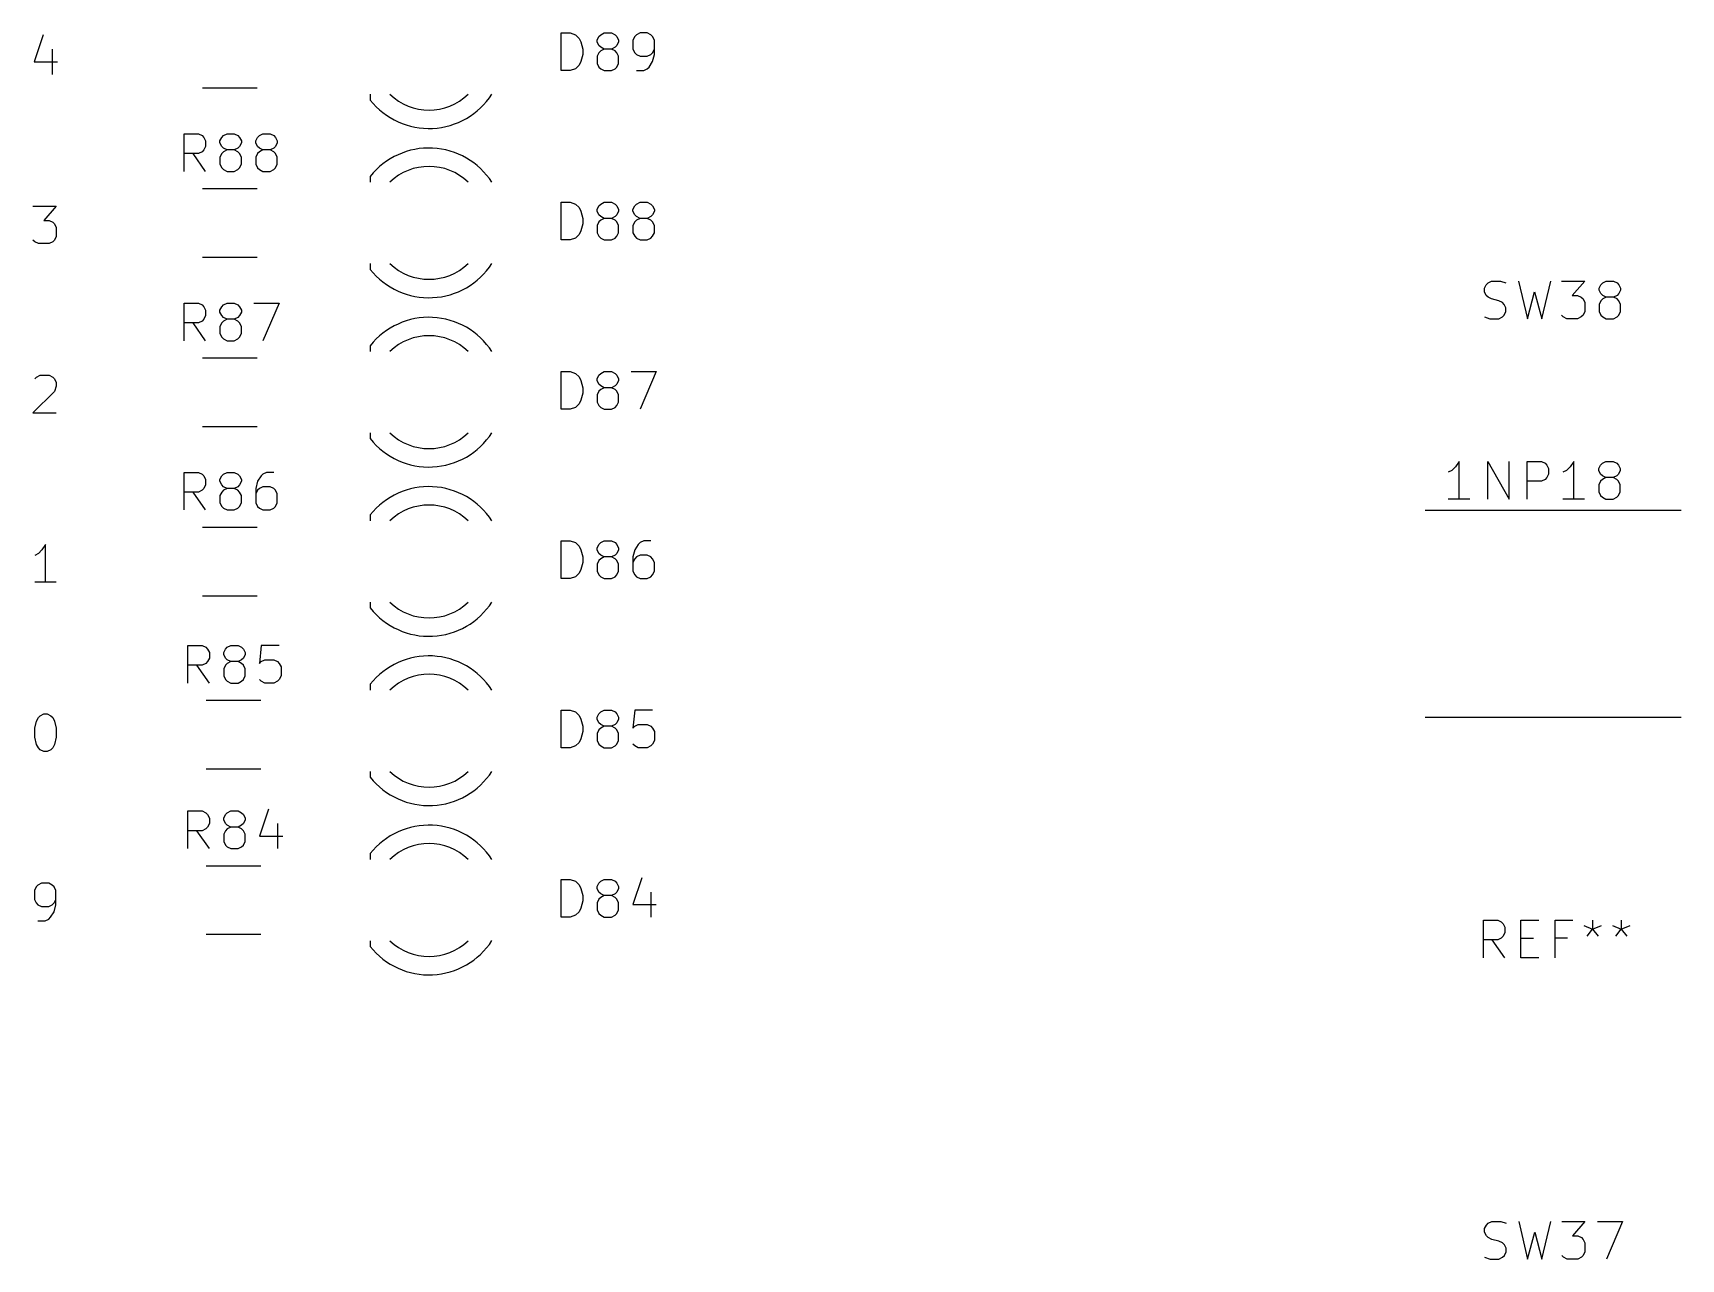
# Model space of a CAD drawing. Extents: x 119 to 479, y -311 to -46.
# Drawn here: x 347.1 to 390.91, y -179.24 to -146.65 of the extents above; entities that cross this region are included whole.
import ezdxf

# ---------------------------------------------------------------- set-up
doc = ezdxf.new("R2010")
doc.units = 0
doc.layers.add('BLACK', color=7, linetype='CONTINUOUS')

msp = doc.modelspace()

# ---------------------------------------------------------------- linework, layer by layer
at = {"layer": 'BLACK', "linetype": 'CONTINUOUS'}
for p, q in [((347.374, -146.705), (347.135, -147.419)), ((361.146, -147.652), (361.146, -146.652)), ((361.146, -146.652), (361.384, -146.652)), ((361.384, -146.652), (361.527, -146.7)), ((361.527, -146.7), (361.622, -146.795)), ((362.098, -146.843), (362.146, -146.748)), ((362.146, -146.748), (362.193, -146.7)), ((362.193, -146.7), (362.289, -146.652)), ((362.289, -146.652), (362.479, -146.652)), ((362.479, -146.652), (362.574, -146.7)), ((362.574, -146.7), (362.622, -146.748)), ((362.622, -146.748), (362.67, -146.843)), ((363.098, -146.748), (363.05, -146.843)), ((363.146, -146.7), (363.098, -146.748)), ((363.241, -146.652), (363.146, -146.7)), ((363.431, -146.652), (363.241, -146.652)), ((363.527, -146.7), (363.431, -146.652)), ((363.574, -146.748), (363.527, -146.7)), ((363.622, -146.843), (363.574, -146.748)), ((347.612, -147.086), (347.612, -147.752)), ((361.622, -146.795), (361.67, -146.89)), ((361.67, -146.89), (361.717, -147.081)), ((361.717, -147.081), (361.717, -147.224)), ((362.098, -146.89), (362.098, -146.843)), ((362.146, -146.986), (362.098, -146.89)), ((362.146, -147.176), (362.098, -147.271)), ((362.193, -147.033), (362.146, -146.986)), ((362.193, -147.129), (362.146, -147.176)), ((362.289, -147.081), (362.193, -147.033)), ((362.289, -147.081), (362.193, -147.129)), ((362.479, -147.081), (362.289, -147.081)), ((362.574, -147.033), (362.479, -147.081)), ((362.574, -147.129), (362.479, -147.081)), ((362.622, -146.986), (362.574, -147.033)), ((362.622, -147.176), (362.574, -147.129)), ((362.67, -146.89), (362.622, -146.986)), ((362.67, -147.271), (362.622, -147.176)), ((362.67, -146.843), (362.67, -146.89)), ((363.05, -146.843), (363.05, -147.081)), ((363.05, -147.081), (363.098, -147.176)), ((363.098, -147.176), (363.146, -147.224)), ((363.527, -147.224), (363.574, -147.176)), ((363.574, -147.176), (363.622, -147.081)), ((363.622, -147.224), (363.622, -146.843)), ((347.135, -147.419), (347.755, -147.419)), ((361.527, -147.605), (361.384, -147.652)), ((361.622, -147.51), (361.527, -147.605)), ((361.67, -147.414), (361.622, -147.51)), ((361.717, -147.224), (361.67, -147.414)), ((362.098, -147.271), (362.098, -147.462)), ((362.098, -147.462), (362.146, -147.557)), ((362.146, -147.557), (362.193, -147.605)), ((362.193, -147.605), (362.289, -147.652)), ((362.479, -147.652), (362.574, -147.605)), ((362.574, -147.605), (362.622, -147.557)), ((362.622, -147.557), (362.67, -147.462)), ((362.67, -147.462), (362.67, -147.271)), ((363.146, -147.224), (363.241, -147.271)), ((363.241, -147.271), (363.431, -147.271)), ((363.336, -147.652), (363.431, -147.605)), ((363.431, -147.271), (363.527, -147.224)), ((363.431, -147.605), (363.479, -147.557)), ((363.479, -147.557), (363.574, -147.414)), ((363.574, -147.414), (363.622, -147.224)), ((361.384, -147.652), (361.146, -147.652)), ((362.289, -147.652), (362.479, -147.652)), ((363.146, -147.652), (363.336, -147.652)), ((351.608, -148.11), (353.062, -148.11)), ((356.07, -148.28), (356.07, -148.436)), ((351.121, -150.332), (351.121, -149.332)), ((351.121, -149.332), (351.502, -149.332)), ((351.502, -149.332), (351.597, -149.38)), ((351.597, -149.38), (351.645, -149.428)), ((352.121, -149.428), (352.168, -149.38)), ((352.168, -149.38), (352.264, -149.332)), ((352.264, -149.332), (352.454, -149.332)), ((352.454, -149.332), (352.549, -149.38)), ((352.549, -149.38), (352.597, -149.428)), ((353.073, -149.428), (353.121, -149.38)), ((353.121, -149.38), (353.216, -149.332)), ((353.216, -149.332), (353.406, -149.332)), ((353.406, -149.332), (353.502, -149.38)), ((353.502, -149.38), (353.549, -149.428)), ((351.597, -149.809), (351.502, -149.856)), ((351.645, -149.761), (351.597, -149.809)), ((351.645, -149.428), (351.692, -149.523)), ((351.692, -149.666), (351.645, -149.761)), ((351.692, -149.523), (351.692, -149.666)), ((352.073, -149.523), (352.121, -149.428)), ((352.073, -149.57), (352.073, -149.523)), ((352.121, -149.666), (352.073, -149.57)), ((352.168, -149.713), (352.121, -149.666)), ((352.168, -149.809), (352.121, -149.856)), ((352.264, -149.761), (352.168, -149.713)), ((352.264, -149.761), (352.168, -149.809)), ((352.454, -149.761), (352.264, -149.761)), ((352.549, -149.713), (352.454, -149.761)), ((352.549, -149.809), (352.454, -149.761)), ((352.597, -149.666), (352.549, -149.713)), ((352.597, -149.856), (352.549, -149.809)), ((352.597, -149.428), (352.645, -149.523)), ((352.645, -149.57), (352.597, -149.666)), ((352.645, -149.523), (352.645, -149.57)), ((353.025, -149.523), (353.073, -149.428)), ((353.025, -149.57), (353.025, -149.523)), ((353.073, -149.666), (353.025, -149.57)), ((353.121, -149.713), (353.073, -149.666)), ((353.121, -149.809), (353.073, -149.856)), ((353.216, -149.761), (353.121, -149.713)), ((353.216, -149.761), (353.121, -149.809)), ((353.406, -149.761), (353.216, -149.761)), ((353.502, -149.713), (353.406, -149.761)), ((353.502, -149.809), (353.406, -149.761)), ((353.549, -149.666), (353.502, -149.713)), ((353.549, -149.856), (353.502, -149.809)), ((353.549, -149.428), (353.597, -149.523)), ((353.597, -149.57), (353.549, -149.666)), ((353.597, -149.523), (353.597, -149.57)), ((351.502, -149.856), (351.121, -149.856)), ((351.692, -150.332), (351.359, -149.856)), ((352.121, -149.856), (352.073, -149.951)), ((352.073, -149.951), (352.073, -150.142)), ((352.073, -150.142), (352.121, -150.237)), ((352.121, -150.237), (352.168, -150.285)), ((352.549, -150.285), (352.597, -150.237)), ((352.645, -149.951), (352.597, -149.856)), ((352.597, -150.237), (352.645, -150.142)), ((352.645, -150.142), (352.645, -149.951)), ((353.073, -149.856), (353.025, -149.951)), ((353.025, -149.951), (353.025, -150.142)), ((353.025, -150.142), (353.073, -150.237)), ((353.073, -150.237), (353.121, -150.285)), ((353.502, -150.285), (353.549, -150.237)), ((353.597, -149.951), (353.549, -149.856)), ((353.549, -150.237), (353.597, -150.142)), ((353.597, -150.142), (353.597, -149.951)), ((352.168, -150.285), (352.264, -150.332)), ((352.264, -150.332), (352.454, -150.332)), ((352.454, -150.332), (352.549, -150.285)), ((353.121, -150.285), (353.216, -150.332)), ((353.216, -150.332), (353.406, -150.332)), ((353.406, -150.332), (353.502, -150.285)), ((356.07, -150.464), (356.07, -150.62)), ((351.608, -150.79), (353.062, -150.79)), ((347.103, -151.252), (347.722, -151.252)), ((347.722, -151.252), (347.389, -151.633)), ((361.146, -152.152), (361.146, -151.152)), ((361.146, -151.152), (361.384, -151.152)), ((361.384, -151.152), (361.527, -151.2)), ((361.527, -151.2), (361.622, -151.295)), ((361.622, -151.295), (361.67, -151.39)), ((361.67, -151.39), (361.717, -151.581)), ((362.098, -151.343), (362.146, -151.248)), ((362.098, -151.39), (362.098, -151.343)), ((362.146, -151.486), (362.098, -151.39)), ((362.146, -151.248), (362.193, -151.2)), ((362.193, -151.533), (362.146, -151.486)), ((362.193, -151.2), (362.289, -151.152)), ((362.289, -151.581), (362.193, -151.533)), ((362.289, -151.152), (362.479, -151.152)), ((362.479, -151.152), (362.574, -151.2)), ((362.574, -151.533), (362.479, -151.581)), ((362.574, -151.2), (362.622, -151.248)), ((362.622, -151.486), (362.574, -151.533)), ((362.622, -151.248), (362.67, -151.343)), ((362.67, -151.39), (362.622, -151.486)), ((362.67, -151.343), (362.67, -151.39)), ((363.05, -151.343), (363.098, -151.248)), ((363.05, -151.39), (363.05, -151.343)), ((363.098, -151.486), (363.05, -151.39)), ((363.098, -151.248), (363.146, -151.2)), ((363.146, -151.533), (363.098, -151.486)), ((363.146, -151.2), (363.241, -151.152)), ((363.241, -151.581), (363.146, -151.533)), ((363.241, -151.152), (363.431, -151.152)), ((363.431, -151.152), (363.527, -151.2)), ((363.527, -151.533), (363.431, -151.581)), ((363.527, -151.2), (363.574, -151.248)), ((363.574, -151.486), (363.527, -151.533)), ((363.574, -151.248), (363.622, -151.343)), ((363.622, -151.39), (363.574, -151.486)), ((363.622, -151.343), (363.622, -151.39)), ((347.389, -151.633), (347.531, -151.633)), ((347.531, -151.633), (347.627, -151.681)), ((347.627, -151.681), (347.674, -151.729)), ((347.674, -151.729), (347.722, -151.824)), ((347.722, -151.824), (347.722, -152.062)), ((361.622, -152.01), (361.527, -152.105)), ((361.67, -151.914), (361.622, -152.01)), ((361.717, -151.724), (361.67, -151.914)), ((361.717, -151.581), (361.717, -151.724)), ((362.146, -151.676), (362.098, -151.771)), ((362.098, -151.771), (362.098, -151.962)), ((362.098, -151.962), (362.146, -152.057)), ((362.193, -151.629), (362.146, -151.676)), ((362.289, -151.581), (362.193, -151.629)), ((362.479, -151.581), (362.289, -151.581)), ((362.574, -151.629), (362.479, -151.581)), ((362.622, -151.676), (362.574, -151.629)), ((362.67, -151.771), (362.622, -151.676)), ((362.622, -152.057), (362.67, -151.962)), ((362.67, -151.962), (362.67, -151.771)), ((363.098, -151.676), (363.05, -151.771)), ((363.05, -151.771), (363.05, -151.962)), ((363.05, -151.962), (363.098, -152.057)), ((363.146, -151.629), (363.098, -151.676)), ((363.241, -151.581), (363.146, -151.629)), ((363.431, -151.581), (363.241, -151.581)), ((363.527, -151.629), (363.431, -151.581)), ((363.574, -151.676), (363.527, -151.629)), ((363.622, -151.771), (363.574, -151.676)), ((363.574, -152.057), (363.622, -151.962)), ((363.622, -151.962), (363.622, -151.771)), ((347.15, -152.205), (347.103, -152.157)), ((347.246, -152.252), (347.15, -152.205)), ((347.531, -152.252), (347.246, -152.252)), ((347.627, -152.205), (347.531, -152.252)), ((347.674, -152.157), (347.627, -152.205)), ((347.722, -152.062), (347.674, -152.157)), ((361.384, -152.152), (361.146, -152.152)), ((361.527, -152.105), (361.384, -152.152)), ((362.146, -152.057), (362.193, -152.105)), ((362.193, -152.105), (362.289, -152.152)), ((362.289, -152.152), (362.479, -152.152)), ((362.479, -152.152), (362.574, -152.105)), ((362.574, -152.105), (362.622, -152.057)), ((363.098, -152.057), (363.146, -152.105)), ((363.146, -152.105), (363.241, -152.152)), ((363.241, -152.152), (363.431, -152.152)), ((363.431, -152.152), (363.527, -152.105)), ((363.527, -152.105), (363.574, -152.057)), ((351.608, -152.61), (353.062, -152.61)), ((356.07, -152.78), (356.07, -152.936)), ((385.733, -153.343), (385.781, -153.295)), ((385.781, -153.295), (385.876, -153.247)), ((385.876, -153.247), (386.114, -153.247)), ((386.114, -153.247), (386.257, -153.295)), ((386.59, -153.247), (386.828, -154.247)), ((387.209, -154.247), (387.447, -153.247)), ((387.733, -153.247), (388.352, -153.247)), ((388.352, -153.247), (388.019, -153.628)), ((388.781, -153.343), (388.828, -153.295)), ((388.828, -153.295), (388.924, -153.247)), ((388.924, -153.247), (389.114, -153.247)), ((389.114, -153.247), (389.209, -153.295)), ((389.209, -153.295), (389.257, -153.343)), ((385.685, -153.438), (385.733, -153.343)), ((385.685, -153.533), (385.685, -153.438)), ((385.733, -153.628), (385.685, -153.533)), ((385.781, -153.676), (385.733, -153.628)), ((385.876, -153.723), (385.781, -153.676)), ((386.066, -153.771), (385.876, -153.723)), ((386.828, -154.247), (387.019, -153.533)), ((387.019, -153.533), (387.209, -154.247)), ((388.019, -153.628), (388.162, -153.628)), ((388.162, -153.628), (388.257, -153.676)), ((388.257, -153.676), (388.305, -153.723)), ((388.305, -153.723), (388.352, -153.819)), ((388.733, -153.438), (388.781, -153.343)), ((388.733, -153.485), (388.733, -153.438)), ((388.781, -153.581), (388.733, -153.485)), ((388.828, -153.628), (388.781, -153.581)), ((388.828, -153.723), (388.781, -153.771)), ((388.924, -153.676), (388.828, -153.628)), ((388.924, -153.676), (388.828, -153.723)), ((389.114, -153.676), (388.924, -153.676)), ((389.209, -153.628), (389.114, -153.676)), ((389.209, -153.723), (389.114, -153.676)), ((389.257, -153.581), (389.209, -153.628)), ((389.257, -153.771), (389.209, -153.723)), ((389.257, -153.343), (389.305, -153.438)), ((389.305, -153.485), (389.257, -153.581)), ((389.305, -153.438), (389.305, -153.485)), ((351.121, -154.832), (351.121, -153.832)), ((351.121, -153.832), (351.502, -153.832)), ((351.502, -153.832), (351.597, -153.88)), ((351.597, -153.88), (351.645, -153.928)), ((351.645, -153.928), (351.692, -154.023)), ((351.692, -154.166), (351.645, -154.261)), ((351.692, -154.023), (351.692, -154.166)), ((352.073, -154.023), (352.121, -153.928)), ((352.073, -154.07), (352.073, -154.023)), ((352.121, -154.166), (352.073, -154.07)), ((352.121, -153.928), (352.168, -153.88)), ((352.168, -154.213), (352.121, -154.166)), ((352.168, -153.88), (352.264, -153.832)), ((352.264, -153.832), (352.454, -153.832)), ((352.454, -153.832), (352.549, -153.88)), ((352.549, -153.88), (352.597, -153.928)), ((352.597, -154.166), (352.549, -154.213)), ((352.597, -153.928), (352.645, -154.023)), ((352.645, -154.07), (352.597, -154.166)), ((352.645, -154.023), (352.645, -154.07)), ((352.978, -153.832), (353.645, -153.832)), ((353.645, -153.832), (353.216, -154.832)), ((385.685, -154.2), (385.828, -154.247)), ((386.162, -153.819), (386.066, -153.771)), ((386.066, -154.247), (386.162, -154.2)), ((386.209, -153.866), (386.162, -153.819)), ((386.162, -154.2), (386.209, -154.152)), ((386.257, -153.962), (386.209, -153.866)), ((386.209, -154.152), (386.257, -154.057)), ((386.257, -154.057), (386.257, -153.962)), ((387.781, -154.2), (387.733, -154.152)), ((387.876, -154.247), (387.781, -154.2)), ((388.257, -154.2), (388.162, -154.247)), ((388.305, -154.152), (388.257, -154.2)), ((388.352, -154.057), (388.305, -154.152)), ((388.352, -153.819), (388.352, -154.057)), ((388.781, -153.771), (388.733, -153.866)), ((388.733, -153.866), (388.733, -154.057)), ((388.733, -154.057), (388.781, -154.152)), ((388.781, -154.152), (388.828, -154.2)), ((388.828, -154.2), (388.924, -154.247)), ((389.114, -154.247), (389.209, -154.2)), ((389.209, -154.2), (389.257, -154.152)), ((389.305, -153.866), (389.257, -153.771)), ((389.257, -154.152), (389.305, -154.057)), ((389.305, -154.057), (389.305, -153.866)), ((351.502, -154.356), (351.121, -154.356)), ((351.692, -154.832), (351.359, -154.356)), ((351.597, -154.309), (351.502, -154.356)), ((351.645, -154.261), (351.597, -154.309)), ((352.121, -154.356), (352.073, -154.451)), ((352.073, -154.451), (352.073, -154.642)), ((352.168, -154.309), (352.121, -154.356)), ((352.264, -154.261), (352.168, -154.213)), ((352.264, -154.261), (352.168, -154.309)), ((352.454, -154.261), (352.264, -154.261)), ((352.549, -154.213), (352.454, -154.261)), ((352.549, -154.309), (352.454, -154.261)), ((352.597, -154.356), (352.549, -154.309)), ((352.645, -154.451), (352.597, -154.356)), ((352.645, -154.642), (352.645, -154.451)), ((385.828, -154.247), (386.066, -154.247)), ((388.162, -154.247), (387.876, -154.247)), ((388.924, -154.247), (389.114, -154.247)), ((352.073, -154.642), (352.121, -154.737)), ((352.121, -154.737), (352.168, -154.785)), ((352.168, -154.785), (352.264, -154.832)), ((352.264, -154.832), (352.454, -154.832)), ((352.454, -154.832), (352.549, -154.785)), ((352.549, -154.785), (352.597, -154.737)), ((352.597, -154.737), (352.645, -154.642)), ((356.07, -154.964), (356.07, -155.12)), ((351.608, -155.29), (353.062, -155.29)), ((347.15, -155.848), (347.198, -155.8)), ((347.198, -155.8), (347.293, -155.752)), ((347.293, -155.752), (347.531, -155.752)), ((347.531, -155.752), (347.627, -155.8)), ((347.627, -155.8), (347.674, -155.848)), ((347.674, -155.848), (347.722, -155.943)), ((347.722, -155.943), (347.722, -156.038)), ((361.146, -156.652), (361.146, -155.652)), ((361.146, -155.652), (361.384, -155.652)), ((361.384, -155.652), (361.527, -155.7)), ((361.527, -155.7), (361.622, -155.795)), ((361.622, -155.795), (361.67, -155.89)), ((361.67, -155.89), (361.717, -156.081)), ((362.098, -155.843), (362.146, -155.748)), ((362.098, -155.89), (362.098, -155.843)), ((362.146, -155.986), (362.098, -155.89)), ((362.146, -155.748), (362.193, -155.7)), ((362.193, -155.7), (362.289, -155.652)), ((362.289, -155.652), (362.479, -155.652)), ((362.479, -155.652), (362.574, -155.7)), ((362.574, -155.7), (362.622, -155.748)), ((362.622, -155.748), (362.67, -155.843)), ((362.67, -155.89), (362.622, -155.986)), ((362.67, -155.843), (362.67, -155.89)), ((363.003, -155.652), (363.67, -155.652)), ((363.67, -155.652), (363.241, -156.652)), ((347.674, -156.181), (347.103, -156.752)), ((347.722, -156.038), (347.674, -156.181)), ((361.717, -156.224), (361.67, -156.414)), ((361.717, -156.081), (361.717, -156.224)), ((362.146, -156.176), (362.098, -156.271)), ((362.098, -156.271), (362.098, -156.462)), ((362.193, -156.033), (362.146, -155.986)), ((362.193, -156.129), (362.146, -156.176)), ((362.289, -156.081), (362.193, -156.033)), ((362.289, -156.081), (362.193, -156.129)), ((362.479, -156.081), (362.289, -156.081)), ((362.574, -156.033), (362.479, -156.081)), ((362.574, -156.129), (362.479, -156.081)), ((362.622, -155.986), (362.574, -156.033)), ((362.622, -156.176), (362.574, -156.129)), ((362.67, -156.271), (362.622, -156.176)), ((362.67, -156.462), (362.67, -156.271)), ((347.103, -156.752), (347.722, -156.752)), ((361.384, -156.652), (361.146, -156.652)), ((361.527, -156.605), (361.384, -156.652)), ((361.622, -156.51), (361.527, -156.605)), ((361.67, -156.414), (361.622, -156.51)), ((362.098, -156.462), (362.146, -156.557)), ((362.146, -156.557), (362.193, -156.605)), ((362.193, -156.605), (362.289, -156.652)), ((362.289, -156.652), (362.479, -156.652)), ((362.479, -156.652), (362.574, -156.605)), ((362.574, -156.605), (362.622, -156.557)), ((362.622, -156.557), (362.67, -156.462)), ((351.608, -157.11), (353.062, -157.11)), ((356.07, -157.28), (356.07, -157.436)), ((385.01, -158.042), (384.915, -158.185)), ((385.01, -159.042), (385.01, -158.042)), ((385.772, -159.042), (385.772, -158.042)), ((385.772, -158.042), (386.343, -159.042)), ((386.343, -159.042), (386.343, -158.042)), ((386.82, -159.042), (386.82, -158.042)), ((386.82, -158.042), (387.2, -158.042)), ((387.2, -158.042), (387.296, -158.09)), ((387.296, -158.09), (387.343, -158.138)), ((387.343, -158.138), (387.391, -158.233)), ((388.058, -158.042), (387.962, -158.185)), ((388.058, -159.042), (388.058, -158.042)), ((388.724, -158.233), (388.772, -158.138)), ((388.772, -158.138), (388.82, -158.09)), ((388.82, -158.09), (388.915, -158.042)), ((388.915, -158.042), (389.105, -158.042)), ((389.105, -158.042), (389.2, -158.09)), ((389.2, -158.09), (389.248, -158.138)), ((389.248, -158.138), (389.296, -158.233)), ((351.121, -159.332), (351.121, -158.332)), ((351.121, -158.332), (351.502, -158.332)), ((351.502, -158.332), (351.597, -158.38)), ((351.597, -158.38), (351.645, -158.428)), ((351.645, -158.428), (351.692, -158.523)), ((351.692, -158.523), (351.692, -158.666)), ((352.073, -158.523), (352.121, -158.428)), ((352.073, -158.57), (352.073, -158.523)), ((352.121, -158.666), (352.073, -158.57)), ((352.121, -158.428), (352.168, -158.38)), ((352.168, -158.38), (352.264, -158.332)), ((352.264, -158.332), (352.454, -158.332)), ((352.454, -158.332), (352.549, -158.38)), ((352.549, -158.38), (352.597, -158.428)), ((352.597, -158.428), (352.645, -158.523)), ((352.645, -158.57), (352.597, -158.666)), ((352.645, -158.523), (352.645, -158.57)), ((353.073, -158.57), (353.025, -158.761)), ((353.168, -158.428), (353.073, -158.57)), ((353.216, -158.38), (353.168, -158.428)), ((353.311, -158.332), (353.216, -158.38)), ((353.502, -158.332), (353.311, -158.332)), ((384.82, -158.28), (384.724, -158.328)), ((384.915, -158.185), (384.82, -158.28)), ((387.2, -158.566), (386.82, -158.566)), ((387.296, -158.519), (387.2, -158.566)), ((387.343, -158.471), (387.296, -158.519)), ((387.391, -158.376), (387.343, -158.471)), ((387.391, -158.233), (387.391, -158.376)), ((387.867, -158.28), (387.772, -158.328)), ((387.962, -158.185), (387.867, -158.28)), ((388.724, -158.28), (388.724, -158.233)), ((388.772, -158.376), (388.724, -158.28)), ((388.772, -158.566), (388.724, -158.661)), ((388.82, -158.423), (388.772, -158.376)), ((388.82, -158.519), (388.772, -158.566)), ((388.915, -158.471), (388.82, -158.423)), ((388.915, -158.471), (388.82, -158.519)), ((389.105, -158.471), (388.915, -158.471)), ((389.2, -158.423), (389.105, -158.471)), ((389.2, -158.519), (389.105, -158.471)), ((389.248, -158.376), (389.2, -158.423)), ((389.248, -158.566), (389.2, -158.519)), ((389.296, -158.28), (389.248, -158.376)), ((389.296, -158.661), (389.248, -158.566)), ((389.296, -158.233), (389.296, -158.28)), ((351.502, -158.856), (351.121, -158.856)), ((351.692, -159.332), (351.359, -158.856)), ((351.597, -158.809), (351.502, -158.856)), ((351.645, -158.761), (351.597, -158.809)), ((351.692, -158.666), (351.645, -158.761)), ((352.121, -158.856), (352.073, -158.951)), ((352.073, -158.951), (352.073, -159.142)), ((352.168, -158.713), (352.121, -158.666)), ((352.168, -158.809), (352.121, -158.856)), ((352.264, -158.761), (352.168, -158.713)), ((352.264, -158.761), (352.168, -158.809)), ((352.454, -158.761), (352.264, -158.761)), ((352.549, -158.713), (352.454, -158.761)), ((352.549, -158.809), (352.454, -158.761)), ((352.597, -158.666), (352.549, -158.713)), ((352.597, -158.856), (352.549, -158.809)), ((352.645, -158.951), (352.597, -158.856)), ((352.645, -159.142), (352.645, -158.951)), ((353.025, -158.761), (353.025, -159.142)), ((353.073, -158.809), (353.025, -158.904)), ((353.121, -158.761), (353.073, -158.809)), ((353.216, -158.713), (353.121, -158.761)), ((353.406, -158.713), (353.216, -158.713)), ((353.502, -158.761), (353.406, -158.713)), ((353.549, -158.809), (353.502, -158.761)), ((353.597, -158.904), (353.549, -158.809)), ((353.597, -159.142), (353.597, -158.904)), ((388.724, -158.661), (388.724, -158.852)), ((388.724, -158.852), (388.772, -158.947)), ((388.772, -158.947), (388.82, -158.995)), ((388.82, -158.995), (388.915, -159.042)), ((389.105, -159.042), (389.2, -158.995)), ((389.2, -158.995), (389.248, -158.947)), ((389.248, -158.947), (389.296, -158.852)), ((389.296, -158.852), (389.296, -158.661)), ((352.073, -159.142), (352.121, -159.237)), ((352.121, -159.237), (352.168, -159.285)), ((352.168, -159.285), (352.264, -159.332)), ((352.264, -159.332), (352.454, -159.332)), ((352.454, -159.332), (352.549, -159.285)), ((352.549, -159.285), (352.597, -159.237)), ((352.597, -159.237), (352.645, -159.142)), ((353.025, -159.142), (353.073, -159.237)), ((353.073, -159.237), (353.121, -159.285)), ((353.121, -159.285), (353.216, -159.332)), ((353.216, -159.332), (353.406, -159.332)), ((353.406, -159.332), (353.502, -159.285)), ((353.502, -159.285), (353.549, -159.237)), ((353.549, -159.237), (353.597, -159.142)), ((384.11, -159.34), (390.91, -159.34)), ((385.296, -159.042), (384.724, -159.042)), ((388.343, -159.042), (387.772, -159.042)), ((388.915, -159.042), (389.105, -159.042)), ((351.608, -159.79), (353.062, -159.79)), ((356.07, -159.464), (356.07, -159.62)), ((347.436, -160.252), (347.341, -160.395)), ((347.436, -161.252), (347.436, -160.252)), ((361.146, -161.152), (361.146, -160.152)), ((361.146, -160.152), (361.384, -160.152)), ((361.384, -160.152), (361.527, -160.2)), ((361.527, -160.2), (361.622, -160.295)), ((361.622, -160.295), (361.67, -160.39)), ((362.098, -160.343), (362.146, -160.248)), ((362.146, -160.248), (362.193, -160.2)), ((362.193, -160.2), (362.289, -160.152)), ((362.289, -160.152), (362.479, -160.152)), ((362.479, -160.152), (362.574, -160.2)), ((362.574, -160.2), (362.622, -160.248)), ((362.622, -160.248), (362.67, -160.343)), ((363.193, -160.248), (363.098, -160.39)), ((363.241, -160.2), (363.193, -160.248)), ((363.336, -160.152), (363.241, -160.2)), ((363.527, -160.152), (363.336, -160.152)), ((347.246, -160.49), (347.15, -160.538)), ((347.341, -160.395), (347.246, -160.49)), ((361.67, -160.39), (361.717, -160.581)), ((361.717, -160.724), (361.67, -160.914)), ((361.717, -160.581), (361.717, -160.724)), ((362.098, -160.39), (362.098, -160.343)), ((362.146, -160.486), (362.098, -160.39)), ((362.146, -160.676), (362.098, -160.771)), ((362.098, -160.771), (362.098, -160.962)), ((362.193, -160.533), (362.146, -160.486)), ((362.193, -160.629), (362.146, -160.676)), ((362.289, -160.581), (362.193, -160.533)), ((362.289, -160.581), (362.193, -160.629)), ((362.479, -160.581), (362.289, -160.581)), ((362.574, -160.533), (362.479, -160.581)), ((362.574, -160.629), (362.479, -160.581)), ((362.622, -160.486), (362.574, -160.533)), ((362.622, -160.676), (362.574, -160.629)), ((362.67, -160.39), (362.622, -160.486)), ((362.67, -160.771), (362.622, -160.676)), ((362.67, -160.343), (362.67, -160.39)), ((362.67, -160.962), (362.67, -160.771)), ((363.098, -160.39), (363.05, -160.581)), ((363.05, -160.581), (363.05, -160.962)), ((363.098, -160.629), (363.05, -160.724)), ((363.146, -160.581), (363.098, -160.629)), ((363.241, -160.533), (363.146, -160.581)), ((363.431, -160.533), (363.241, -160.533)), ((363.527, -160.581), (363.431, -160.533)), ((363.574, -160.629), (363.527, -160.581)), ((363.622, -160.724), (363.574, -160.629)), ((363.622, -160.962), (363.622, -160.724)), ((361.384, -161.152), (361.146, -161.152)), ((361.527, -161.105), (361.384, -161.152)), ((361.622, -161.01), (361.527, -161.105)), ((361.67, -160.914), (361.622, -161.01)), ((362.098, -160.962), (362.146, -161.057)), ((362.146, -161.057), (362.193, -161.105)), ((362.193, -161.105), (362.289, -161.152)), ((362.289, -161.152), (362.479, -161.152)), ((362.479, -161.152), (362.574, -161.105)), ((362.574, -161.105), (362.622, -161.057)), ((362.622, -161.057), (362.67, -160.962)), ((363.05, -160.962), (363.098, -161.057)), ((363.098, -161.057), (363.146, -161.105)), ((363.146, -161.105), (363.241, -161.152)), ((363.241, -161.152), (363.431, -161.152)), ((363.431, -161.152), (363.527, -161.105)), ((363.527, -161.105), (363.574, -161.057)), ((363.574, -161.057), (363.622, -160.962)), ((347.722, -161.252), (347.15, -161.252)), ((351.608, -161.61), (353.062, -161.61)), ((356.07, -161.78), (356.07, -161.936)), ((351.221, -163.932), (351.221, -162.932)), ((351.221, -162.932), (351.602, -162.932)), ((351.602, -162.932), (351.697, -162.98)), ((352.268, -162.98), (352.364, -162.932)), ((352.364, -162.932), (352.554, -162.932)), ((352.554, -162.932), (352.649, -162.98)), ((353.173, -162.932), (353.125, -163.409)), ((353.649, -162.932), (353.173, -162.932)), ((351.697, -162.98), (351.745, -163.028)), ((351.745, -163.361), (351.697, -163.409)), ((351.745, -163.028), (351.792, -163.123)), ((351.792, -163.266), (351.745, -163.361)), ((351.792, -163.123), (351.792, -163.266)), ((352.173, -163.123), (352.221, -163.028)), ((352.173, -163.17), (352.173, -163.123)), ((352.221, -163.266), (352.173, -163.17)), ((352.221, -163.028), (352.268, -162.98)), ((352.268, -163.313), (352.221, -163.266)), ((352.364, -163.361), (352.268, -163.313)), ((352.364, -163.361), (352.268, -163.409)), ((352.554, -163.361), (352.364, -163.361)), ((352.649, -163.313), (352.554, -163.361)), ((352.649, -163.409), (352.554, -163.361)), ((352.649, -162.98), (352.697, -163.028)), ((352.697, -163.266), (352.649, -163.313)), ((352.697, -163.028), (352.745, -163.123)), ((352.745, -163.17), (352.697, -163.266)), ((352.745, -163.123), (352.745, -163.17)), ((353.125, -163.409), (353.173, -163.361)), ((353.173, -163.361), (353.268, -163.313)), ((353.268, -163.313), (353.506, -163.313)), ((353.506, -163.313), (353.602, -163.361)), ((353.602, -163.361), (353.649, -163.409)), ((351.602, -163.456), (351.221, -163.456)), ((351.792, -163.932), (351.459, -163.456)), ((351.697, -163.409), (351.602, -163.456)), ((352.221, -163.456), (352.173, -163.551)), ((352.173, -163.551), (352.173, -163.742)), ((352.173, -163.742), (352.221, -163.837)), ((352.268, -163.409), (352.221, -163.456)), ((352.221, -163.837), (352.268, -163.885)), ((352.697, -163.456), (352.649, -163.409)), ((352.649, -163.885), (352.697, -163.837)), ((352.745, -163.551), (352.697, -163.456)), ((352.697, -163.837), (352.745, -163.742)), ((352.745, -163.742), (352.745, -163.551)), ((353.173, -163.885), (353.125, -163.837)), ((353.649, -163.837), (353.602, -163.885)), ((353.649, -163.409), (353.697, -163.504)), ((353.697, -163.742), (353.649, -163.837)), ((353.697, -163.504), (353.697, -163.742)), ((352.268, -163.885), (352.364, -163.932)), ((352.364, -163.932), (352.554, -163.932)), ((352.554, -163.932), (352.649, -163.885)), ((353.268, -163.932), (353.173, -163.885)), ((353.506, -163.932), (353.268, -163.932)), ((353.602, -163.885), (353.506, -163.932)), ((356.07, -163.964), (356.07, -164.12)), ((351.708, -164.39), (353.162, -164.39)), ((361.146, -165.652), (361.146, -164.652)), ((361.146, -164.652), (361.384, -164.652)), ((361.384, -164.652), (361.527, -164.7)), ((361.527, -164.7), (361.622, -164.795)), ((362.146, -164.748), (362.193, -164.7)), ((362.193, -164.7), (362.289, -164.652)), ((362.289, -164.652), (362.479, -164.652)), ((362.479, -164.652), (362.574, -164.7)), ((362.574, -164.7), (362.622, -164.748)), ((363.098, -164.652), (363.05, -165.129)), ((363.574, -164.652), (363.098, -164.652)), ((347.15, -165.133), (347.198, -164.943)), ((347.15, -165.371), (347.15, -165.133)), ((347.198, -164.943), (347.246, -164.848)), ((347.246, -164.848), (347.293, -164.8)), ((347.293, -164.8), (347.389, -164.752)), ((347.389, -164.752), (347.484, -164.752)), ((347.484, -164.752), (347.579, -164.8)), ((347.579, -164.8), (347.627, -164.848)), ((347.627, -164.848), (347.674, -164.943)), ((347.674, -164.943), (347.722, -165.133)), ((347.722, -165.133), (347.722, -165.371)), ((361.622, -164.795), (361.67, -164.89)), ((361.67, -164.89), (361.717, -165.081)), ((361.717, -165.081), (361.717, -165.224)), ((362.098, -164.843), (362.146, -164.748)), ((362.098, -164.89), (362.098, -164.843)), ((362.146, -164.986), (362.098, -164.89)), ((362.193, -165.033), (362.146, -164.986)), ((362.193, -165.129), (362.146, -165.176)), ((362.289, -165.081), (362.193, -165.033)), ((362.289, -165.081), (362.193, -165.129)), ((362.479, -165.081), (362.289, -165.081)), ((362.574, -165.033), (362.479, -165.081)), ((362.574, -165.129), (362.479, -165.081)), ((362.622, -164.986), (362.574, -165.033)), ((362.622, -165.176), (362.574, -165.129)), ((362.622, -164.748), (362.67, -164.843)), ((362.67, -164.89), (362.622, -164.986)), ((362.67, -164.843), (362.67, -164.89)), ((363.05, -165.129), (363.098, -165.081)), ((363.098, -165.081), (363.193, -165.033)), ((363.193, -165.033), (363.431, -165.033)), ((363.431, -165.033), (363.527, -165.081)), ((363.527, -165.081), (363.574, -165.129)), ((363.574, -165.129), (363.622, -165.224)), ((384.11, -164.84), (390.91, -164.84)), ((347.198, -165.562), (347.15, -165.371)), ((347.246, -165.657), (347.198, -165.562)), ((347.674, -165.562), (347.627, -165.657)), ((347.722, -165.371), (347.674, -165.562)), ((361.622, -165.51), (361.527, -165.605)), ((361.67, -165.414), (361.622, -165.51)), ((361.717, -165.224), (361.67, -165.414)), ((362.146, -165.176), (362.098, -165.271)), ((362.098, -165.271), (362.098, -165.462)), ((362.098, -165.462), (362.146, -165.557)), ((362.146, -165.557), (362.193, -165.605)), ((362.574, -165.605), (362.622, -165.557)), ((362.67, -165.271), (362.622, -165.176)), ((362.622, -165.557), (362.67, -165.462)), ((362.67, -165.462), (362.67, -165.271)), ((363.098, -165.605), (363.05, -165.557)), ((363.574, -165.557), (363.527, -165.605)), ((363.622, -165.462), (363.574, -165.557)), ((363.622, -165.224), (363.622, -165.462)), ((347.293, -165.705), (347.246, -165.657)), ((347.389, -165.752), (347.293, -165.705)), ((347.484, -165.752), (347.389, -165.752)), ((347.579, -165.705), (347.484, -165.752)), ((347.627, -165.657), (347.579, -165.705)), ((361.384, -165.652), (361.146, -165.652)), ((361.527, -165.605), (361.384, -165.652)), ((362.193, -165.605), (362.289, -165.652)), ((362.289, -165.652), (362.479, -165.652)), ((362.479, -165.652), (362.574, -165.605)), ((363.193, -165.652), (363.098, -165.605)), ((363.431, -165.652), (363.193, -165.652)), ((363.527, -165.605), (363.431, -165.652)), ((351.708, -166.21), (353.162, -166.21)), ((356.07, -166.28), (356.07, -166.436)), ((351.221, -168.332), (351.221, -167.332)), ((351.221, -167.332), (351.602, -167.332)), ((351.602, -167.332), (351.697, -167.38)), ((352.268, -167.38), (352.364, -167.332)), ((352.364, -167.332), (352.554, -167.332)), ((352.554, -167.332), (352.649, -167.38)), ((353.364, -167.285), (353.125, -167.999)), ((351.697, -167.38), (351.745, -167.428)), ((351.745, -167.761), (351.697, -167.809)), ((351.745, -167.428), (351.792, -167.523)), ((351.792, -167.666), (351.745, -167.761)), ((351.792, -167.523), (351.792, -167.666)), ((352.173, -167.523), (352.221, -167.428)), ((352.173, -167.57), (352.173, -167.523)), ((352.221, -167.666), (352.173, -167.57)), ((352.221, -167.428), (352.268, -167.38)), ((352.268, -167.713), (352.221, -167.666)), ((352.364, -167.761), (352.268, -167.713)), ((352.364, -167.761), (352.268, -167.809)), ((352.554, -167.761), (352.364, -167.761)), ((352.649, -167.713), (352.554, -167.761)), ((352.649, -167.809), (352.554, -167.761)), ((352.649, -167.38), (352.697, -167.428)), ((352.697, -167.666), (352.649, -167.713)), ((352.697, -167.428), (352.745, -167.523)), ((352.745, -167.57), (352.697, -167.666)), ((352.745, -167.523), (352.745, -167.57)), ((353.602, -167.666), (353.602, -168.332)), ((351.602, -167.856), (351.221, -167.856)), ((351.792, -168.332), (351.459, -167.856)), ((351.697, -167.809), (351.602, -167.856)), ((352.221, -167.856), (352.173, -167.951)), ((352.173, -167.951), (352.173, -168.142)), ((352.173, -168.142), (352.221, -168.237)), ((352.268, -167.809), (352.221, -167.856)), ((352.697, -167.856), (352.649, -167.809)), ((352.745, -167.951), (352.697, -167.856)), ((352.697, -168.237), (352.745, -168.142)), ((352.745, -168.142), (352.745, -167.951)), ((353.125, -167.999), (353.745, -167.999)), ((352.221, -168.237), (352.268, -168.285)), ((352.268, -168.285), (352.364, -168.332)), ((352.364, -168.332), (352.554, -168.332)), ((352.554, -168.332), (352.649, -168.285)), ((352.649, -168.285), (352.697, -168.237)), ((356.07, -168.464), (356.07, -168.62)), ((351.708, -168.79), (353.162, -168.79)), ((347.188, -169.348), (347.14, -169.443)), ((347.14, -169.443), (347.14, -169.681)), ((347.236, -169.3), (347.188, -169.348)), ((347.331, -169.252), (347.236, -169.3)), ((347.521, -169.252), (347.331, -169.252)), ((347.617, -169.3), (347.521, -169.252)), ((347.664, -169.348), (347.617, -169.3)), ((347.712, -169.443), (347.664, -169.348)), ((347.712, -169.824), (347.712, -169.443)), ((361.146, -170.152), (361.146, -169.152)), ((361.146, -169.152), (361.384, -169.152)), ((361.384, -169.152), (361.527, -169.2)), ((361.527, -169.2), (361.622, -169.295)), ((361.622, -169.295), (361.67, -169.39)), ((361.67, -169.39), (361.717, -169.581)), ((362.098, -169.343), (362.146, -169.248)), ((362.098, -169.39), (362.098, -169.343)), ((362.146, -169.486), (362.098, -169.39)), ((362.146, -169.248), (362.193, -169.2)), ((362.193, -169.533), (362.146, -169.486)), ((362.193, -169.2), (362.289, -169.152)), ((362.289, -169.581), (362.193, -169.533)), ((362.289, -169.152), (362.479, -169.152)), ((362.479, -169.152), (362.574, -169.2)), ((362.574, -169.533), (362.479, -169.581)), ((362.574, -169.2), (362.622, -169.248)), ((362.622, -169.486), (362.574, -169.533)), ((362.622, -169.248), (362.67, -169.343)), ((362.67, -169.39), (362.622, -169.486)), ((362.67, -169.343), (362.67, -169.39)), ((363.289, -169.105), (363.05, -169.819)), ((363.527, -169.486), (363.527, -170.152)), ((347.14, -169.681), (347.188, -169.776)), ((347.188, -169.776), (347.236, -169.824)), ((347.236, -169.824), (347.331, -169.871)), ((347.331, -169.871), (347.521, -169.871)), ((347.521, -169.871), (347.617, -169.824)), ((347.617, -169.824), (347.664, -169.776)), ((347.664, -169.776), (347.712, -169.681)), ((347.664, -170.014), (347.712, -169.824)), ((361.67, -169.914), (361.622, -170.01)), ((361.717, -169.724), (361.67, -169.914)), ((361.717, -169.581), (361.717, -169.724)), ((362.146, -169.676), (362.098, -169.771)), ((362.098, -169.771), (362.098, -169.962)), ((362.098, -169.962), (362.146, -170.057)), ((362.193, -169.629), (362.146, -169.676)), ((362.289, -169.581), (362.193, -169.629)), ((362.479, -169.581), (362.289, -169.581)), ((362.574, -169.629), (362.479, -169.581)), ((362.622, -169.676), (362.574, -169.629)), ((362.67, -169.771), (362.622, -169.676)), ((362.622, -170.057), (362.67, -169.962)), ((362.67, -169.962), (362.67, -169.771)), ((363.05, -169.819), (363.67, -169.819)), ((347.236, -170.252), (347.426, -170.252)), ((347.426, -170.252), (347.521, -170.205)), ((347.521, -170.205), (347.569, -170.157)), ((347.569, -170.157), (347.664, -170.014)), ((361.384, -170.152), (361.146, -170.152)), ((361.527, -170.105), (361.384, -170.152)), ((361.622, -170.01), (361.527, -170.105)), ((362.146, -170.057), (362.193, -170.105)), ((362.193, -170.105), (362.289, -170.152)), ((362.289, -170.152), (362.479, -170.152)), ((362.479, -170.152), (362.574, -170.105)), ((362.574, -170.105), (362.622, -170.057)), ((385.655, -171.232), (385.655, -170.232)), ((385.655, -170.232), (386.036, -170.232)), ((386.036, -170.232), (386.131, -170.28)), ((386.131, -170.28), (386.179, -170.328)), ((386.179, -170.328), (386.227, -170.423)), ((386.655, -171.232), (386.655, -170.232)), ((386.655, -170.232), (387.131, -170.232)), ((387.56, -171.232), (387.56, -170.232)), ((387.56, -170.232), (388.036, -170.232)), ((388.322, -170.375), (388.56, -170.47)), ((388.56, -170.232), (388.56, -170.47)), ((388.56, -170.47), (388.798, -170.375)), ((389.084, -170.375), (389.322, -170.47)), ((389.322, -170.232), (389.322, -170.47)), ((389.322, -170.47), (389.56, -170.375)), ((351.708, -170.61), (353.162, -170.61)), ((356.07, -170.78), (356.07, -170.936)), ((386.036, -170.756), (385.655, -170.756)), ((386.227, -171.232), (385.893, -170.756)), ((386.131, -170.709), (386.036, -170.756)), ((386.179, -170.661), (386.131, -170.709)), ((386.227, -170.566), (386.179, -170.661)), ((386.227, -170.423), (386.227, -170.566)), ((386.655, -170.709), (386.989, -170.709)), ((387.893, -170.709), (387.56, -170.709)), ((388.417, -170.661), (388.56, -170.47)), ((388.56, -170.47), (388.703, -170.661)), ((389.179, -170.661), (389.322, -170.47)), ((389.322, -170.47), (389.465, -170.661)), ((387.131, -171.232), (386.655, -171.232)), ((385.738, -178.338), (385.786, -178.29)), ((385.786, -178.29), (385.881, -178.242)), ((385.881, -178.242), (386.119, -178.242)), ((386.119, -178.242), (386.262, -178.29)), ((386.595, -178.242), (386.833, -179.242)), ((387.214, -179.242), (387.452, -178.242)), ((387.738, -178.242), (388.357, -178.242)), ((388.357, -178.242), (388.024, -178.623)), ((388.69, -178.242), (389.357, -178.242)), ((389.357, -178.242), (388.929, -179.242)), ((385.69, -178.433), (385.738, -178.338)), ((385.69, -178.528), (385.69, -178.433)), ((385.738, -178.623), (385.69, -178.528)), ((385.786, -178.671), (385.738, -178.623)), ((385.881, -178.719), (385.786, -178.671)), ((386.071, -178.766), (385.881, -178.719)), ((386.833, -179.242), (387.024, -178.528)), ((387.024, -178.528), (387.214, -179.242)), ((388.024, -178.623), (388.167, -178.623)), ((388.167, -178.623), (388.262, -178.671)), ((388.262, -178.671), (388.31, -178.719)), ((388.31, -178.719), (388.357, -178.814)), ((386.167, -178.814), (386.071, -178.766)), ((386.214, -178.861), (386.167, -178.814)), ((386.167, -179.195), (386.214, -179.147)), ((386.262, -178.957), (386.214, -178.861)), ((386.214, -179.147), (386.262, -179.052)), ((386.262, -179.052), (386.262, -178.957)), ((387.786, -179.195), (387.738, -179.147)), ((388.31, -179.147), (388.262, -179.195)), ((388.357, -179.052), (388.31, -179.147)), ((388.357, -178.814), (388.357, -179.052)), ((385.69, -179.195), (385.833, -179.242)), ((385.833, -179.242), (386.071, -179.242)), ((386.071, -179.242), (386.167, -179.195)), ((387.881, -179.242), (387.786, -179.195)), ((388.167, -179.242), (387.881, -179.242)), ((388.262, -179.195), (388.167, -179.242))]:
    msp.add_line(p, q, dxfattribs=at)
at = {"layer": 'BLACK'}
for centre, radius, start, end in [((357.63, -147.2), 1.99, -141.621, -32.8209), ((357.63, -147.2), 1.5, -133.946, -46.0455), ((357.63, -151.7), 1.99, 32.8209, 141.621), ((357.63, -151.7), 1.5, 46.0455, 133.946), ((357.63, -151.7), 1.99, -141.621, -32.8209), ((357.63, -151.7), 1.5, -133.946, -46.0455), ((357.63, -156.2), 1.99, 32.8209, 141.621), ((357.63, -156.2), 1.5, 46.0455, 133.946), ((357.63, -156.2), 1.99, -141.621, -32.8209), ((357.63, -156.2), 1.5, -133.946, -46.0455), ((357.63, -160.7), 1.99, 32.8209, 141.621), ((357.63, -160.7), 1.5, 46.0455, 133.946), ((357.63, -160.7), 1.99, -141.621, -32.8209), ((357.63, -160.7), 1.5, -133.946, -46.0455), ((357.63, -165.2), 1.99, 32.8209, 141.621), ((357.63, -165.2), 1.5, 46.0455, 133.946), ((357.63, -165.2), 1.99, -141.621, -32.8209), ((357.63, -165.2), 1.5, -133.946, -46.0455), ((357.63, -169.7), 1.99, 32.8209, 141.621), ((357.63, -169.7), 1.5, 46.0455, 133.946), ((357.63, -169.7), 1.99, -141.621, -32.8209), ((357.63, -169.7), 1.5, -133.946, -46.0455)]:
    msp.add_arc(centre, radius, start, end, dxfattribs=at)

doc.saveas('drawing.dxf')
